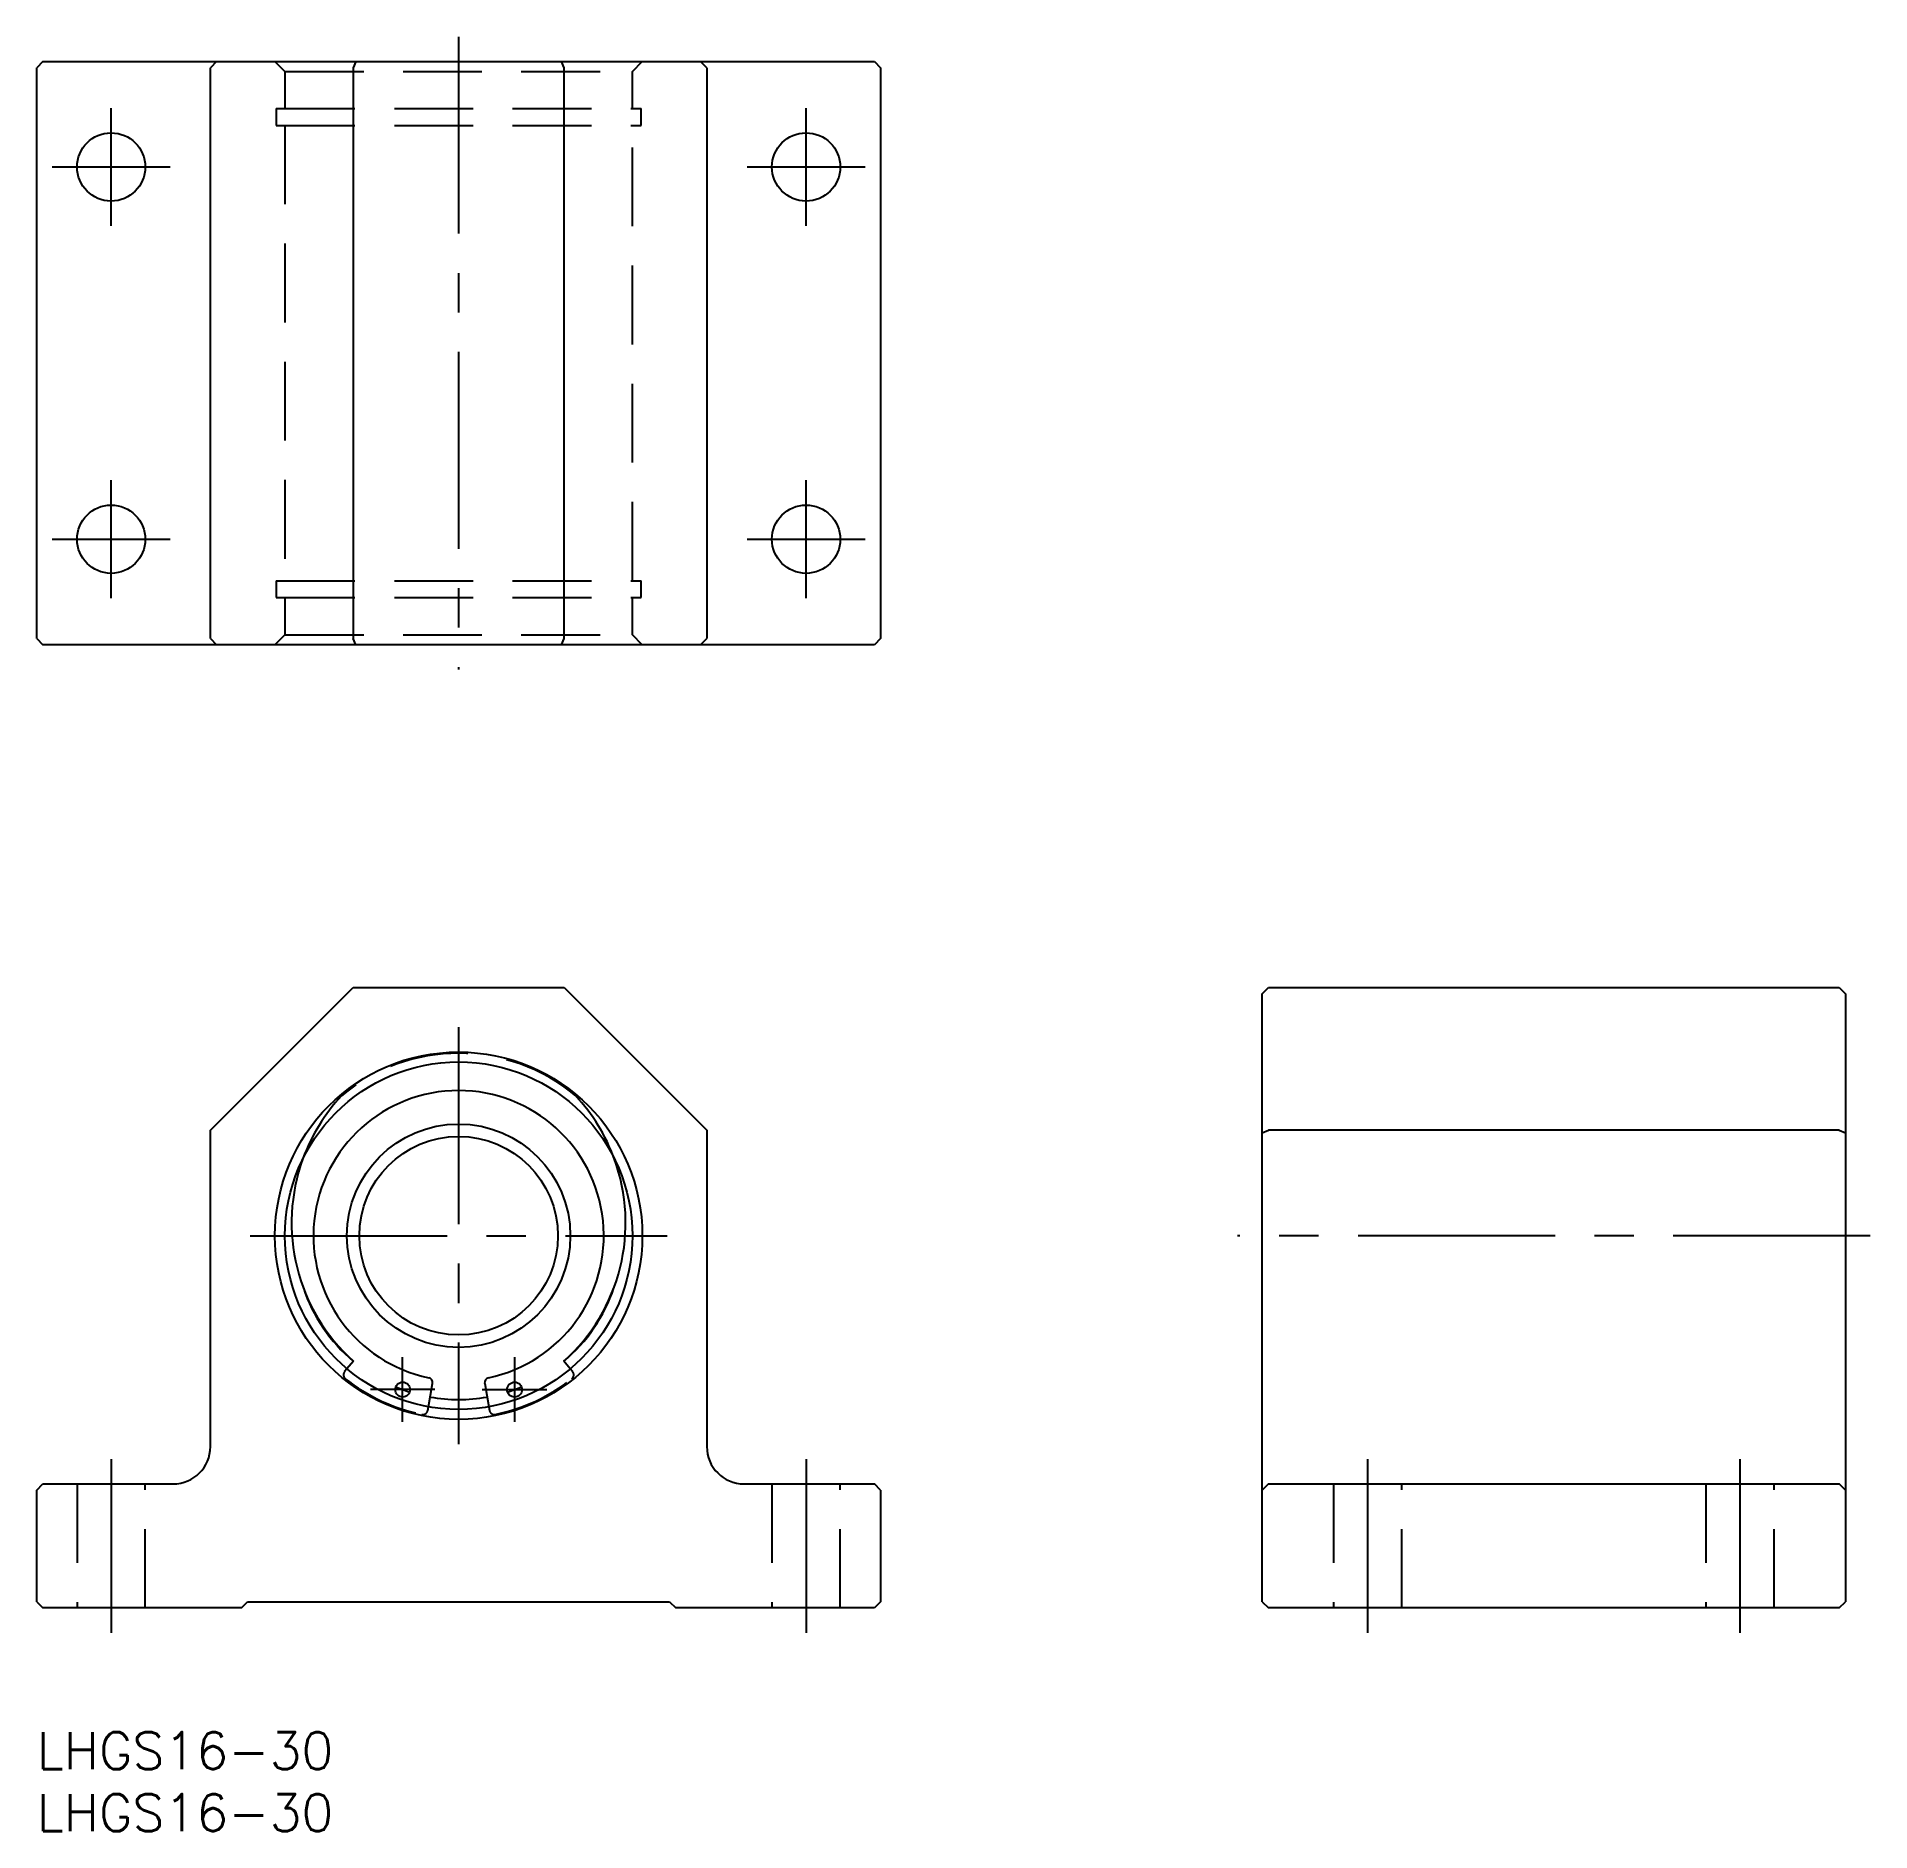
# Model space of a CAD drawing. Extents: x 0 to 148, y -8 to 137.
import ezdxf

# ---------------------------------------------------------------- set-up
doc = ezdxf.new("R2010")
doc.units = 0
doc.header["$LTSCALE"] = 0.5
doc.linetypes.add('CENTER', pattern=[50.8, 31.75, -6.35, 6.35, -6.35])
doc.linetypes.add('DASHED', pattern=[19.05, 12.7, -6.35])
for name, color, linetype in [('MSM_CENTER', 1, 'CENTER'), ('MSM_CONTINUOUS', 7, 'CONTINUOUS'), ('MSM_DASHED', 4, 'DASHED'), ('MSM_PART_NUMBER', 7, 'CONTINUOUS')]:
    doc.layers.add(name, color=color, linetype=linetype)
doc.styles.get("Standard").update_dxf_attribs({"font": 'txt.shx', "height": 3, "bigfont": 'bigfont.shx'})

# ---------------------------------------------------------------- blocks, each defined once
blk = doc.blocks.new('*U2')
at = {"layer": 'MSM_PART_NUMBER'}
blk.add_text('LHGS16-30', height=3, dxfattribs=at).set_placement((0, -3))
blk = doc.blocks.new('*U3')
at = {"layer": 'MSM_PART_NUMBER'}
blk.add_text('LHGS16-30', height=3, dxfattribs=at).set_placement((0, -8))

msp = doc.modelspace()

# ---------------------------------------------------------------- linework, layer by layer
at = {"layer": 'MSM_CENTER'}
for p, q in [((34, 136.63), (34, 85.63)), ((6, 121.38), (6, 130.88)), ((62, 121.38), (62, 130.88)), ((1.25, 126.13), (10.75, 126.13)), ((57.25, 126.13), (66.75, 126.13)), ((6, 91.38), (6, 100.88)), ((62, 91.38), (62, 100.88)), ((1.25, 96.13), (10.75, 96.13)), ((57.25, 96.13), (66.75, 96.13)), ((34, 56.8), (34, 23.2)), ((17.2, 40), (50.8, 40)), ((147.75, 40), (96.75, 40)), ((29.49, 25), (29.49, 30.2)), ((38.51, 30.2), (38.51, 25)), ((32.09, 27.6), (26.89, 27.6)), ((35.91, 27.6), (41.11, 27.6)), ((6, 22), (6, 8)), ((62, 22), (62, 8)), ((107.25, 22), (107.25, 8)), ((137.25, 22), (137.25, 8))]:
    msp.add_line(p, q, dxfattribs=at)
at = {"layer": 'MSM_CONTINUOUS'}
for p, q in [((0.5, 134.63), (0, 134.13)), ((0.5, 134.63), (67.5, 134.63)), ((14.5, 134.63), (14, 134.13)), ((25.71, 134.63), (25.5, 134.13)), ((42.5, 134.13), (42.29, 134.63)), ((54, 134.13), (53.5, 134.63)), ((67.5, 134.63), (68, 134.13)), ((0, 88.13), (0, 134.13)), ((14, 88.13), (14, 134.13)), ((25.5, 134.13), (25.5, 88.13)), ((42.5, 88.13), (42.5, 134.13)), ((54, 134.13), (54, 88.13)), ((68, 134.13), (68, 88.13)), ((0, 88.13), (0.5, 87.63)), ((67.5, 87.63), (0.5, 87.63)), ((14, 88.13), (14.5, 87.63)), ((25.71, 87.63), (25.5, 88.13)), ((42.29, 87.63), (42.5, 88.13)), ((53.5, 87.63), (54, 88.13)), ((68, 88.13), (67.5, 87.63)), ((14, 48.5), (25.5, 60)), ((25.5, 60), (42.5, 60)), ((42.5, 60), (54, 48.5)), ((98.75, 59.5), (99.25, 60)), ((98.75, 10.5), (98.75, 59.5)), ((99.25, 60), (145.25, 60)), ((145.25, 60), (145.75, 59.5)), ((145.75, 59.5), (145.75, 10.5)), ((14, 23), (14, 48.5)), ((54, 48.5), (54, 23)), ((98.75, 48.29), (99.25, 48.5)), ((145.25, 48.5), (99.25, 48.5)), ((145.25, 48.5), (145.75, 48.29)), ((25.52, 29.89), (25, 29.28)), ((43, 29.28), (42.48, 29.89)), ((31.57, 26.21), (31.9, 28.09)), ((36.1, 28.09), (36.43, 26.21)), ((0, 19.5), (0.5, 20)), ((0, 10.5), (0, 19.5)), ((0.5, 20), (11, 20)), ((57, 20), (67.5, 20)), ((68, 19.5), (67.5, 20)), ((68, 19.5), (68, 10.5)), ((99.25, 20), (98.75, 19.5)), ((99.25, 20), (145.25, 20)), ((145.75, 19.5), (145.25, 20)), ((0, 10.5), (0.5, 10)), ((16.5, 10), (17, 10.5)), ((17, 10.5), (51, 10.5)), ((51, 10.5), (51.5, 10)), ((68, 10.5), (67.5, 10)), ((98.75, 10.5), (99.25, 10)), ((145.25, 10), (145.75, 10.5)), ((16.5, 10), (0.5, 10)), ((67.5, 10), (51.5, 10)), ((145.25, 10), (99.25, 10))]:
    msp.add_line(p, q, dxfattribs=at)
for centre, radius in [((6, 126.13), 2.75), ((62, 126.13), 2.75), ((6, 96.13), 2.75), ((62, 96.13), 2.75), ((34, 40), 14.8), ((34, 40), 14), ((34, 40), 9), ((34, 40), 8), ((29.49, 27.6), 0.6), ((38.51, 27.6), 0.6)]:
    msp.add_circle(centre, radius, dxfattribs=at)
for centre, radius, start, end in [((34, 40), 11.7, 281.8944, 258.1056), ((35.54, 41.05), 15, 159.8398, 228.0745), ((32.46, 41.05), 15, 311.9255, 20.1602), ((34, 40), 13.2, 198.5746, 230), ((34, 40), 13.2, 310, 341.4254), ((31.51, 28.16), 0.4, 350, 78.1056), ((36.49, 28.16), 0.4, 101.8944, 190), ((34, 40), 13.2, 247.3954, 252.6046), ((34, 40), 13.2, 260, 280), ((34, 40), 13.2, 287.3954, 292.6046), ((11, 23), 3, 270, 0), ((57, 23), 3, 180, 270)]:
    msp.add_arc(centre, radius, start, end, dxfattribs=at)
at = {"layer": 'MSM_DASHED'}
for p, q in [((19.2, 134.63), (20, 133.83)), ((48, 133.83), (48.8, 134.63)), ((20, 133.83), (48, 133.83)), ((20, 133.83), (20, 130.83)), ((48, 130.83), (48, 133.83)), ((19.3, 130.83), (48.7, 130.83)), ((19.3, 130.83), (19.3, 129.48)), ((48.7, 129.48), (48.7, 130.83)), ((19.3, 129.48), (48.7, 129.48)), ((20, 129.48), (20, 92.78)), ((48, 92.78), (48, 129.48)), ((19.3, 92.78), (48.7, 92.78)), ((19.3, 92.78), (19.3, 91.43)), ((48.7, 91.43), (48.7, 92.78)), ((19.3, 91.43), (48.7, 91.43)), ((20, 91.43), (20, 88.43)), ((48, 88.43), (48, 91.43)), ((20, 88.43), (19.2, 87.63)), ((20, 88.43), (48, 88.43)), ((48.8, 87.63), (48, 88.43)), ((25, 29.28), (24.81, 29.05)), ((43.19, 29.05), (43, 29.28)), ((31.52, 25.92), (31.57, 26.21)), ((36.43, 26.21), (36.48, 25.92)), ((3.25, 20), (3.25, 10)), ((8.75, 10), (8.75, 20)), ((59.25, 20), (59.25, 10)), ((64.75, 10), (64.75, 20)), ((104.5, 20), (104.5, 10)), ((110, 10), (110, 20)), ((134.5, 20), (134.5, 10)), ((140, 10), (140, 20))]:
    msp.add_line(p, q, dxfattribs=at)
for centre, radius, start, end in [((34, 40), 14.7, 50, 130), ((35.54, 41.05), 15, 137.0916, 159.8398), ((32.46, 41.05), 15, 20.1602, 42.9084), ((25.12, 28.79), 0.4, 140, 231.6029), ((34, 40), 14.7, 231.6029, 258.3971), ((34, 40), 14.7, 281.6029, 308.3971), ((42.88, 28.79), 0.4, 308.3971, 40), ((31.12, 25.99), 0.4, 258.3971, 350), ((36.88, 25.99), 0.4, 190, 281.6029)]:
    msp.add_arc(centre, radius, start, end, dxfattribs=at)

# ---------------------------------------------------------------- block references
at = {"layer": 'MSM_CONTINUOUS'}
for name in ['*U2', '*U3']:
    msp.add_blockref(name, (0, 0), dxfattribs=at)

doc.saveas('drawing.dxf')
